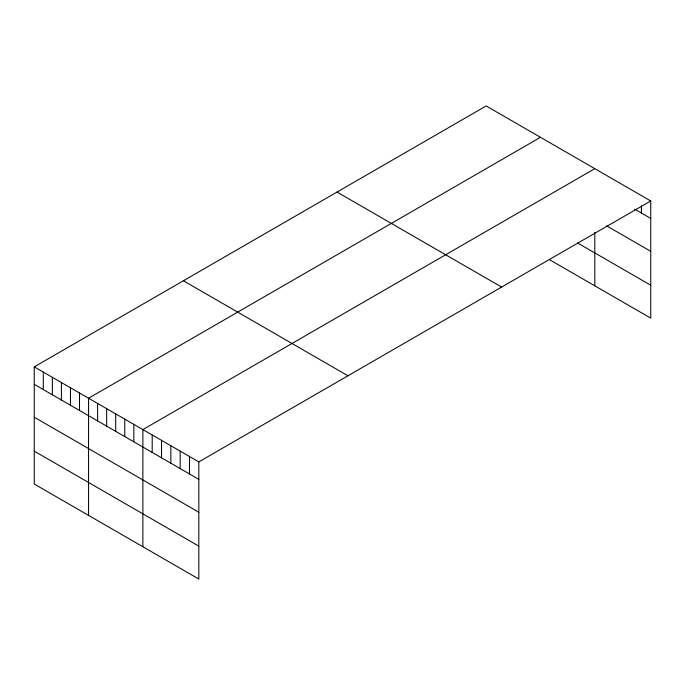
<?xml version="1.0" encoding="UTF-8"?>
<svg xmlns="http://www.w3.org/2000/svg" width="685" height="685" viewBox="0 0 685 685"><rect width="100%" height="100%" fill="white"/><g stroke="black" fill="none" stroke-linecap="round" stroke-linejoin="round"><path stroke-width="1.03" d="M650.75 200.97L198.83 461.887L198.83 579.048L34.25 484.03L34.25 366.869L486.17 105.952L650.75 200.97L650.75 318.131L549.533 259.701M540.482 137.308L88.562 398.225L88.562 515.385M594.794 168.664L142.874 429.581L142.874 546.741M634.644 209.13L650.75 218.429M606.662 225.879L650.75 251.326M577.592 242.995L650.75 285.234M337.037 192.057L501.617 287.066M183.383 280.764L347.963 375.782M34.25 366.869L198.83 461.887M34.25 384.328L198.83 479.346M34.25 417.225L198.83 512.243M34.25 451.132L198.83 546.142M641.425 205.851L641.425 213.044M594.794 232.378L594.794 285.825M189.497 456.501L189.497 473.96M180.172 451.115L180.172 468.574M170.848 445.729L170.848 463.188M161.523 440.344L161.523 457.803M152.198 434.966L152.198 452.425M133.815 424.349L133.815 441.808M124.764 419.126L124.764 436.585M115.714 413.903L115.714 431.362M106.663 408.671L106.663 426.13M97.612 403.448L97.612 420.907M79.511 392.993L79.511 410.452M70.461 387.77L70.461 405.229M61.402 382.547L61.402 400.006M52.351 377.315L52.351 394.774M43.301 372.092L43.301 389.551"/></g></svg>
